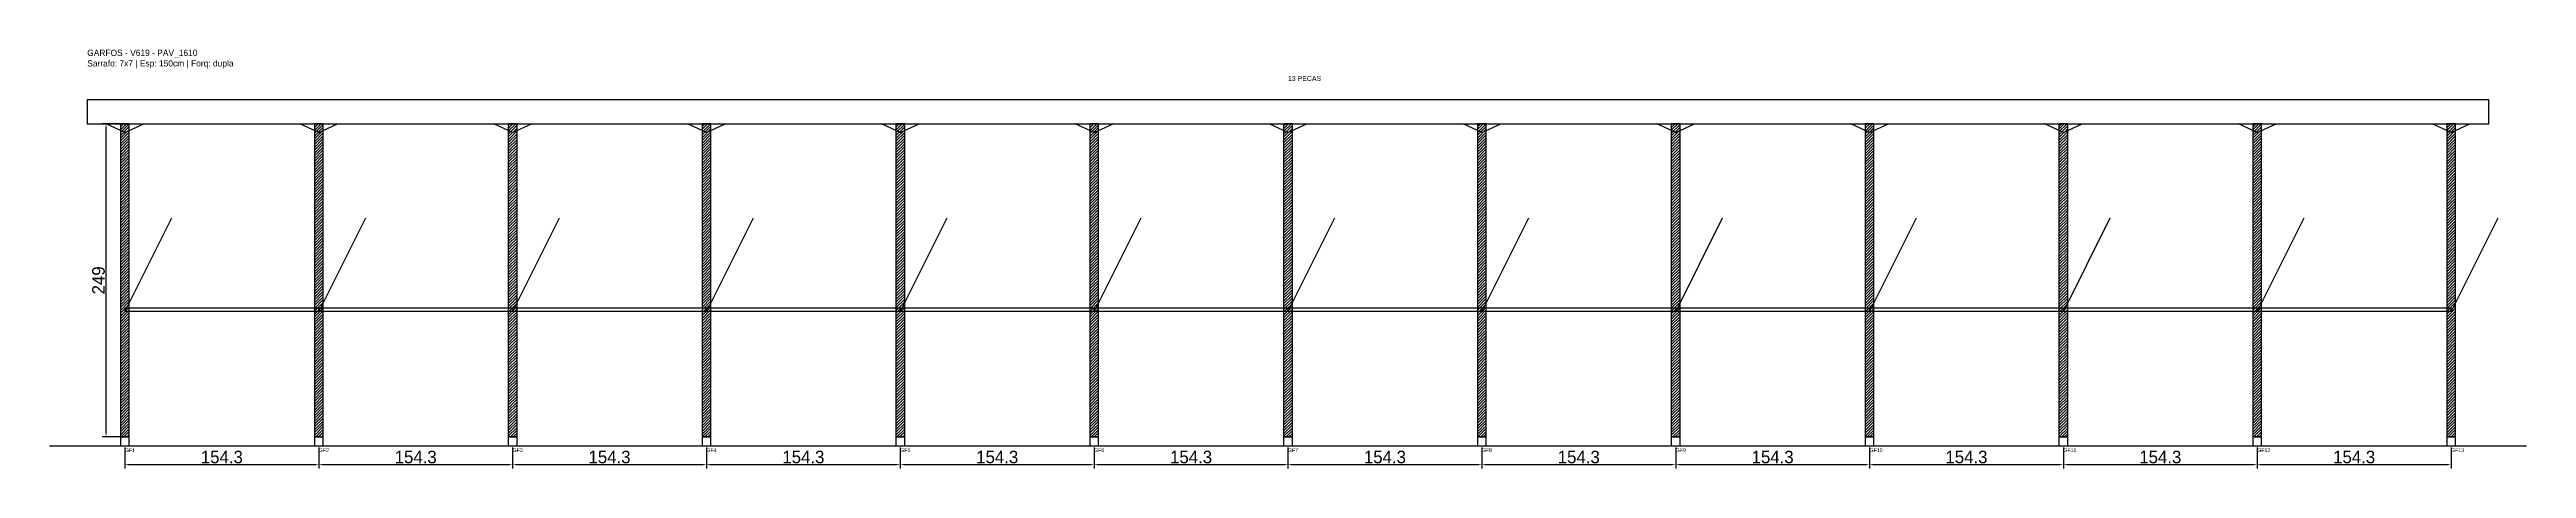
# Model space of a CAD drawing. Header units: metres. Extents: x -30 to 1941, y -25 to 308.
import ezdxf

# ---------------------------------------------------------------- set-up
doc = ezdxf.new("R2010")
doc.units = ezdxf.units.M
for name, color, linetype in [('BARRA_ANCORAGEM', 1, 'Continuous'), ('COTA', 241, 'Continuous'), ('GARFOS OK', 3, 'Continuous'), ('NOME DA VIGA', 6, 'Continuous'), ('SARR_7x7', 40, 'Continuous'), ('TIRAS REESCORAMENTO', 252, 'Continuous'), ('VIGAS', 3, 'Continuous')]:
    doc.layers.add(name, color=color, linetype=linetype)
doc.dimstyles.new('EZ DXF', dxfattribs={"dimtxt": 10, "dimasz": 3.5, "dimexe": 3, "dimexo": 1.5, "dimgap": 1, "dimtad": 1, "dimdec": 1, "dimdsep": 46, "dimcen": 2.5, "dimazin": 3, "dimtfac": 1, "dimtmove": 0, "dimatfit": 3})

msp = doc.modelspace()

# ---------------------------------------------------------------- hatches: boundary and pattern name
at = {"layer": 'COTA'}
h = msp.add_hatch(dxfattribs=at)
h.set_pattern_fill('ANSI31', scale=0.5)
h.paths.add_polyline_path([(26.5, 0), (33.5, 0), (33.5, 249), (26.5, 249)])
h = msp.add_hatch(dxfattribs=at)
h.set_pattern_fill('ANSI31', scale=0.5)
h.paths.add_polyline_path([(180.79, 0), (187.79, 0), (187.79, 249), (180.79, 249)])
h = msp.add_hatch(dxfattribs=at)
h.set_pattern_fill('ANSI31', scale=0.5)
h.paths.add_polyline_path([(335.07, 0), (342.07, 0), (342.07, 249), (335.07, 249)])
h = msp.add_hatch(dxfattribs=at)
h.set_pattern_fill('ANSI31', scale=0.5)
h.paths.add_polyline_path([(489.36, 0), (496.36, 0), (496.36, 249), (489.36, 249)])
h = msp.add_hatch(dxfattribs=at)
h.set_pattern_fill('ANSI31', scale=0.5)
h.paths.add_polyline_path([(643.64, 0), (650.64, 0), (650.64, 249), (643.64, 249)])
h = msp.add_hatch(dxfattribs=at)
h.set_pattern_fill('ANSI31', scale=0.5)
h.paths.add_polyline_path([(797.93, 0), (804.93, 0), (804.93, 249), (797.93, 249)])
h = msp.add_hatch(dxfattribs=at)
h.set_pattern_fill('ANSI31', scale=0.5)
h.paths.add_polyline_path([(952.21, 0), (959.21, 0), (959.21, 249), (952.21, 249)])
h = msp.add_hatch(dxfattribs=at)
h.set_pattern_fill('ANSI31', scale=0.5)
h.paths.add_polyline_path([(1106.5, 0), (1113.5, 0), (1113.5, 249), (1106.5, 249)])
h = msp.add_hatch(dxfattribs=at)
h.set_pattern_fill('ANSI31', scale=0.5)
h.paths.add_polyline_path([(1260.78, 0), (1267.78, 0), (1267.78, 249), (1260.78, 249)])
h = msp.add_hatch(dxfattribs=at)
h.set_pattern_fill('ANSI31', scale=0.5)
h.paths.add_polyline_path([(1415.07, 0), (1422.07, 0), (1422.07, 249), (1415.07, 249)])
h = msp.add_hatch(dxfattribs=at)
h.set_pattern_fill('ANSI31', scale=0.5)
h.paths.add_polyline_path([(1569.35, 0), (1576.35, 0), (1576.35, 249), (1569.35, 249)])
h = msp.add_hatch(dxfattribs=at)
h.set_pattern_fill('ANSI31', scale=0.5)
h.paths.add_polyline_path([(1723.64, 0), (1730.64, 0), (1730.64, 249), (1723.64, 249)])
h = msp.add_hatch(dxfattribs=at)
h.set_pattern_fill('ANSI31', scale=0.5)
h.paths.add_polyline_path([(1877.92, 0), (1884.92, 0), (1884.92, 249), (1877.92, 249)])

# ---------------------------------------------------------------- linework, layer by layer
at = {"layer": 'BARRA_ANCORAGEM'}
for p, q in [((30, 99.6), (67.35, 174.3)), ((184.29, 99.6), (221.64, 174.3)), ((338.57, 99.6), (375.92, 174.3)), ((492.86, 99.6), (530.21, 174.3)), ((647.14, 99.6), (684.49, 174.3)), ((801.43, 99.6), (838.78, 174.3)), ((955.71, 99.6), (993.06, 174.3)), ((1110, 99.6), (1147.35, 174.3)), ((1264.28, 99.6), (1301.63, 174.3)), ((1418.57, 99.6), (1455.92, 174.3)), ((1572.85, 99.6), (1610.2, 174.3)), ((1727.14, 99.6), (1764.49, 174.3)), ((1881.42, 99.6), (1918.77, 174.3))]:
    msp.add_line(p, q, dxfattribs=at)
at = {"layer": 'GARFOS OK'}
for p, q in [((30, 242), (15, 249)), ((15, 249), (45, 249)), ((30, 242), (45, 249)), ((184.29, 242), (169.29, 249)), ((169.29, 249), (199.29, 249)), ((184.29, 242), (199.29, 249)), ((338.57, 242), (323.57, 249)), ((323.57, 249), (353.57, 249)), ((338.57, 242), (353.57, 249)), ((492.86, 242), (477.86, 249)), ((477.86, 249), (507.86, 249)), ((492.86, 242), (507.86, 249)), ((647.14, 242), (632.14, 249)), ((632.14, 249), (662.14, 249)), ((647.14, 242), (662.14, 249)), ((801.43, 242), (786.43, 249)), ((786.43, 249), (816.43, 249)), ((801.43, 242), (816.43, 249)), ((955.71, 242), (940.71, 249)), ((940.71, 249), (970.71, 249)), ((955.71, 242), (970.71, 249)), ((1110, 242), (1095, 249)), ((1095, 249), (1125, 249)), ((1110, 242), (1125, 249)), ((1264.28, 242), (1249.28, 249)), ((1249.28, 249), (1279.28, 249)), ((1264.28, 242), (1279.28, 249)), ((1418.57, 242), (1403.57, 249)), ((1403.57, 249), (1433.57, 249)), ((1418.57, 242), (1433.57, 249)), ((1572.85, 242), (1557.85, 249)), ((1557.85, 249), (1587.85, 249)), ((1572.85, 242), (1587.85, 249)), ((1727.14, 242), (1712.14, 249)), ((1712.14, 249), (1742.14, 249)), ((1727.14, 242), (1742.14, 249)), ((1881.42, 242), (1866.42, 249)), ((1866.42, 249), (1896.42, 249)), ((1881.42, 242), (1896.42, 249))]:
    msp.add_line(p, q, dxfattribs=at)
at = {"layer": 'GARFOS OK', "linetype": 'CONTINUOUS'}
msp.add_line((-30, -7), (1941.42, -7), dxfattribs=at)
at = {"layer": 'GARFOS OK'}
for points in [[(26.5, 0), (33.5, 0), (33.5, 249), (26.5, 249), (26.5, 0)], [(180.79, 0), (187.79, 0), (187.79, 249), (180.79, 249), (180.79, 0)], [(335.07, 0), (342.07, 0), (342.07, 249), (335.07, 249), (335.07, 0)], [(489.36, 0), (496.36, 0), (496.36, 249), (489.36, 249), (489.36, 0)], [(643.64, 0), (650.64, 0), (650.64, 249), (643.64, 249), (643.64, 0)], [(797.93, 0), (804.93, 0), (804.93, 249), (797.93, 249), (797.93, 0)], [(952.21, 0), (959.21, 0), (959.21, 249), (952.21, 249), (952.21, 0)], [(1106.5, 0), (1113.5, 0), (1113.5, 249), (1106.5, 249), (1106.5, 0)], [(1260.78, 0), (1267.78, 0), (1267.78, 249), (1260.78, 249), (1260.78, 0)], [(1415.07, 0), (1422.07, 0), (1422.07, 249), (1415.07, 249), (1415.07, 0)], [(1569.35, 0), (1576.35, 0), (1576.35, 249), (1569.35, 249), (1569.35, 0)], [(1723.64, 0), (1730.64, 0), (1730.64, 249), (1723.64, 249), (1723.64, 0)], [(1877.92, 0), (1884.92, 0), (1884.92, 249), (1877.92, 249), (1877.92, 0)]]:
    msp.add_lwpolyline(points, dxfattribs=at)
at = {"layer": 'SARR_7x7'}
for points in [[(26.5, -7), (33.5, -7), (33.5, 0), (26.5, 0), (26.5, -7)], [(180.79, -7), (187.79, -7), (187.79, 0), (180.79, 0), (180.79, -7)], [(335.07, -7), (342.07, -7), (342.07, 0), (335.07, 0), (335.07, -7)], [(489.36, -7), (496.36, -7), (496.36, 0), (489.36, 0), (489.36, -7)], [(643.64, -7), (650.64, -7), (650.64, 0), (643.64, 0), (643.64, -7)], [(797.93, -7), (804.93, -7), (804.93, 0), (797.93, 0), (797.93, -7)], [(952.21, -7), (959.21, -7), (959.21, 0), (952.21, 0), (952.21, -7)], [(1106.5, -7), (1113.5, -7), (1113.5, 0), (1106.5, 0), (1106.5, -7)], [(1260.78, -7), (1267.78, -7), (1267.78, 0), (1260.78, 0), (1260.78, -7)], [(1415.07, -7), (1422.07, -7), (1422.07, 0), (1415.07, 0), (1415.07, -7)], [(1569.35, -7), (1576.35, -7), (1576.35, 0), (1569.35, 0), (1569.35, -7)], [(1723.64, -7), (1730.64, -7), (1730.64, 0), (1723.64, 0), (1723.64, -7)], [(1877.92, -7), (1884.92, -7), (1884.92, 0), (1877.92, 0), (1877.92, -7)]]:
    msp.add_lwpolyline(points, dxfattribs=at)
at = {"layer": 'TIRAS REESCORAMENTO'}
for points in [[(30, 100), (184.29, 100), (184.29, 102.5), (30, 102.5), (30, 100)], [(184.29, 100), (338.57, 100), (338.57, 102.5), (184.29, 102.5), (184.29, 100)], [(338.57, 100), (492.86, 100), (492.86, 102.5), (338.57, 102.5), (338.57, 100)], [(492.86, 100), (647.14, 100), (647.14, 102.5), (492.86, 102.5), (492.86, 100)], [(647.14, 100), (801.43, 100), (801.43, 102.5), (647.14, 102.5), (647.14, 100)], [(801.43, 100), (955.71, 100), (955.71, 102.5), (801.43, 102.5), (801.43, 100)], [(955.71, 100), (1110, 100), (1110, 102.5), (955.71, 102.5), (955.71, 100)], [(1110, 100), (1264.28, 100), (1264.28, 102.5), (1110, 102.5), (1110, 100)], [(1264.28, 100), (1418.57, 100), (1418.57, 102.5), (1264.28, 102.5), (1264.28, 100)], [(1418.57, 100), (1572.85, 100), (1572.85, 102.5), (1418.57, 102.5), (1418.57, 100)], [(1572.85, 100), (1727.14, 100), (1727.14, 102.5), (1572.85, 102.5), (1572.85, 100)], [(1727.14, 100), (1881.42, 100), (1881.42, 102.5), (1727.14, 102.5), (1727.14, 100)]]:
    msp.add_lwpolyline(points, dxfattribs=at)
at = {"layer": 'VIGAS'}
msp.add_lwpolyline([(0, 249), (1911.42, 249), (1911.42, 268), (0, 268), (0, 249)], dxfattribs=at)

# ---------------------------------------------------------------- texts
at = {"layer": 'NOME DA VIGA'}
for s, height, p in [('13 PECAS', 4, (955.71, 283)), ('GF1', 3, (30, -12)), ('GF2', 3, (184.29, -12)), ('GF3', 3, (338.57, -12)), ('GF4', 3, (492.86, -12)), ('GF5', 3, (647.14, -12)), ('GF6', 3, (801.43, -12)), ('GF7', 3, (955.71, -12)), ('GF8', 3, (1110, -12)), ('GF9', 3, (1264.28, -12)), ('GF10', 3, (1418.57, -12)), ('GF11', 3, (1572.85, -12)), ('GF12', 3, (1727.14, -12)), ('GF13', 3, (1881.42, -12))]:
    msp.add_text(s, height=height, dxfattribs=at).set_placement(p)
at = {"layer": 'NOME DA VIGA', "insert": (0, 293), "char_height": 5, "attachment_point": 7}
msp.add_mtext('GARFOS - V619 - PAV_1610\\PSarrafo: 7x7 | Esp: 150cm | Forq: dupla', dxfattribs=at)

# ---------------------------------------------------------------- dimensions: what is measured, and where the dimension line sits
at = {"layer": 'COTA'}
msp.add_linear_dim(base=(15, 0), p1=(30, 0), p2=(30, 249), angle=90, dimstyle='EZ DXF', dxfattribs=at).render()
for base, p1, p2 in [((30, -22), (30, -7), (184.29, -7)), ((184.29, -22), (184.29, -7), (338.57, -7)), ((338.57, -22), (338.57, -7), (492.86, -7)), ((492.86, -22), (492.86, -7), (647.14, -7)), ((647.14, -22), (647.14, -7), (801.43, -7)), ((801.43, -22), (801.43, -7), (955.71, -7)), ((955.71, -22), (955.71, -7), (1110, -7)), ((1110, -22), (1110, -7), (1264.28, -7)), ((1264.28, -22), (1264.28, -7), (1418.57, -7)), ((1418.57, -22), (1418.57, -7), (1572.85, -7)), ((1572.85, -22), (1572.85, -7), (1727.14, -7)), ((1727.14, -22), (1727.14, -7), (1881.42, -7))]:
    msp.add_linear_dim(base=base, p1=p1, p2=p2, dimstyle='EZ DXF', dxfattribs=at).render()

doc.saveas('drawing.dxf')
